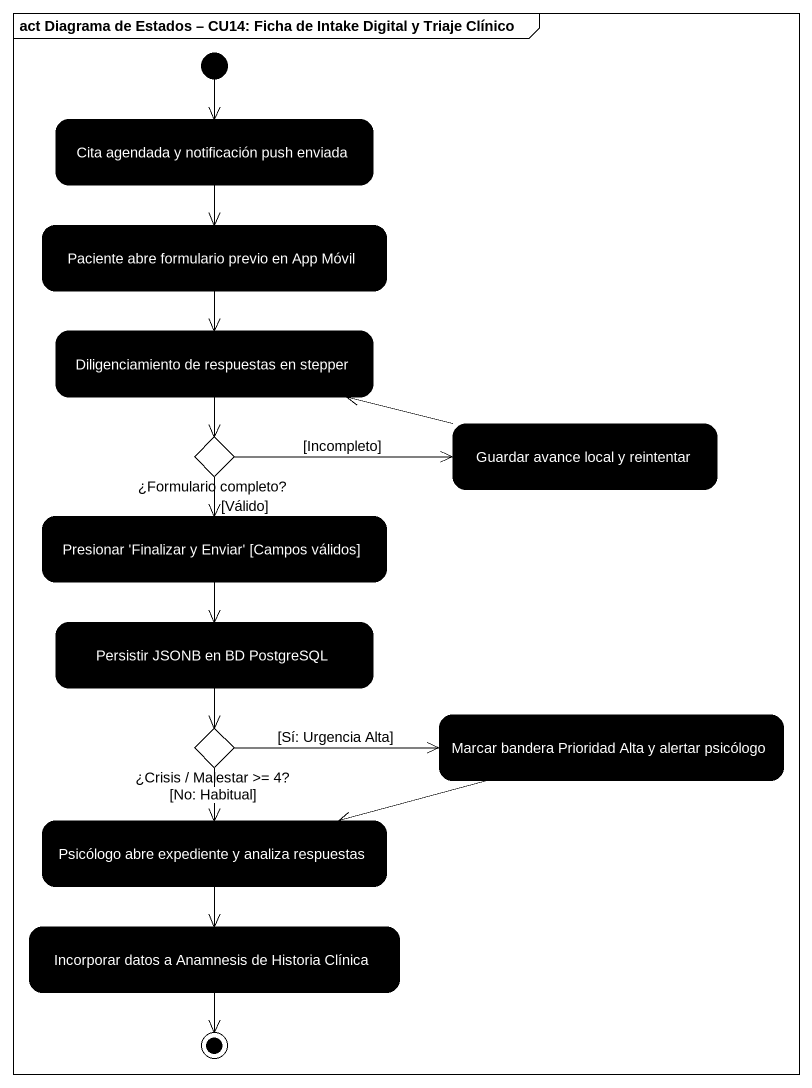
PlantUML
@startuml
mainframe act Diagrama de Estados – CU14: Ficha de Intake Digital y Triaje Clínico
hide empty description
state "Cita agendada y notificación push enviada" as Cita_agendada_y #000000
state "Paciente abre formulario previo en App Móvil" as Paciente_abre_formulario #000000
state "Diligenciamiento de respuestas en stepper" as Diligenciamiento_de #000000
state "¿Formulario completo?" as Formulario_completo <<choice>> #000000
state "Guardar avance local y reintentar" as Guardar_avance_local_y #000000
state "Presionar 'Finalizar y Enviar' [Campos válidos]" as Presionar_Finalizar_y #000000
state "Persistir JSONB en BD PostgreSQL" as Persistir_JSONB_en_BD #000000
state "¿Crisis / Malestar >= 4?" as Crisis_Malestar_4 <<choice>> #000000
state "Marcar bandera Prioridad Alta y alertar psicólogo" as Marcar_bandera_Prioridad #000000
state "Psicólogo abre expediente y analiza respuestas" as Psicólogo_abre_expediente_y #000000
state "Incorporar datos a Anamnesis de Historia Clínica" as Incorporar_datos_a #000000
[*] --> Cita_agendada_y
Cita_agendada_y --> Paciente_abre_formulario
Paciente_abre_formulario --> Diligenciamiento_de
Diligenciamiento_de --> Formulario_completo
Formulario_completo -right-> Guardar_avance_local_y : [Incompleto]
Formulario_completo --> Presionar_Finalizar_y : [Válido]
Guardar_avance_local_y -left-> Diligenciamiento_de
Presionar_Finalizar_y --> Persistir_JSONB_en_BD
Persistir_JSONB_en_BD --> Crisis_Malestar_4
Crisis_Malestar_4 -right-> Marcar_bandera_Prioridad : [Sí: Urgencia Alta]
Crisis_Malestar_4 --> Psicólogo_abre_expediente_y : [No: Habitual]
Marcar_bandera_Prioridad -left-> Psicólogo_abre_expediente_y
Psicólogo_abre_expediente_y --> Incorporar_datos_a
Incorporar_datos_a --> [*]
@enduml
